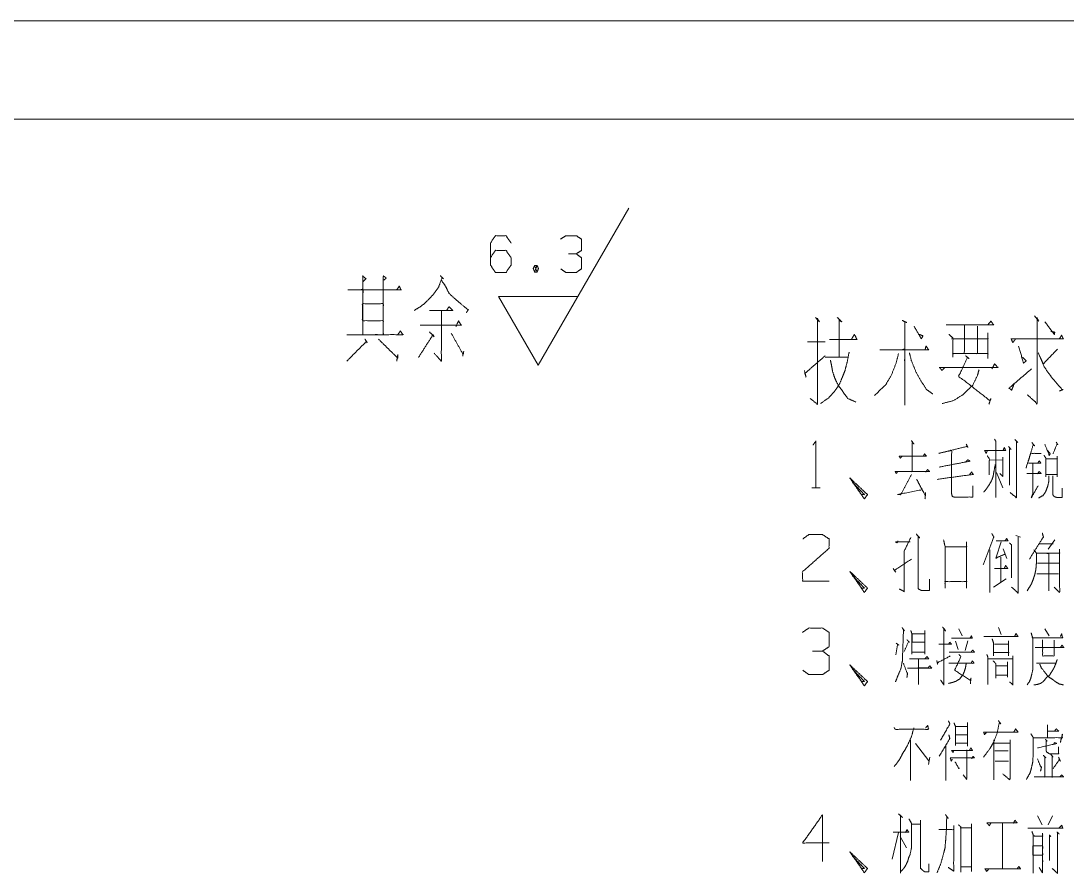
# Model space of a CAD drawing. Header units: millimetres. Extents: x 2210 to 79821, y -19430 to 2344.
# Drawn here: x 8988.1 to 9041.4, y 1746.3 to 1789.8 of the extents above; entities that cross this region are included whole.
import ezdxf

# ---------------------------------------------------------------- set-up
doc = ezdxf.new("R2010")
doc.units = ezdxf.units.MM
doc.layers.add('101', color=7, linetype='Continuous', true_color=0xffffff)

msp = doc.modelspace()

# ---------------------------------------------------------------- linework, layer by layer
at = {"layer": '101', "color": 133, "linetype": 'Continuous', "lineweight": 18}
for p, q in [((9089.207, 1789.822), (8669.207, 1789.822)), ((9084.207, 1784.822), (8694.207, 1784.822))]:
    msp.add_line(p, q, dxfattribs=at)
at = {"layer": '101', "color": 43, "linetype": 'Continuous', "lineweight": 18}
for p, q in [((9014.471, 1772.273), (9019.087, 1780.273)), ((9014.291, 1777.363), (9014.416, 1777.028)), ((9014.471, 1772.273), (9012.452, 1775.773)), ((9012.452, 1775.773), (9016.491, 1775.773))]:
    msp.add_line(p, q, dxfattribs=at)
at = {"layer": '101', "color": 72, "linetype": 'Continuous', "lineweight": 18}
for p, q in [((9028.203, 1773.475), (9029.105, 1773.475)), ((9029.105, 1772.688), (9030.245, 1772.688)), ((9038.776, 1768.488), (9038.918, 1768.338)), ((9038.44, 1768.138), (9038.582, 1767.988)), ((9038.493, 1768.038), (9038.493, 1766.163)), ((9037.486, 1767.438), (9038.158, 1767.463)), ((9037.839, 1766.813), (9038.158, 1766.038)), ((9028.415, 1766.038), (9028.84, 1766.038)), ((9038.812, 1763.6), (9039.059, 1763.525)), ((9040.028, 1763.175), (9040.717, 1763.175)), ((9040.805, 1763.375), (9040.469, 1762.9)), ((9037.486, 1762.875), (9037.486, 1760.7)), ((9038.052, 1762.5), (9038.052, 1761.225)), ((9038.175, 1762.925), (9038.352, 1762.425)), ((9039.921, 1762.2), (9041.017, 1762.2)), ((9037.68, 1760.975), (9038.334, 1761.4)), ((9039.886, 1761.65), (9041, 1761.65)), ((9035.916, 1758.838), (9036.076, 1758.488)), ((9037.928, 1758.913), (9038.069, 1758.563)), ((9040.293, 1758.838), (9040.522, 1758.488)), ((9035.74, 1758.213), (9035.881, 1757.788)), ((9036.376, 1758.238), (9036.235, 1757.738)), ((9038.44, 1758.238), (9038.44, 1757.463)), ((9037.68, 1757.638), (9038.476, 1757.638)), ((9037.733, 1758.063), (9038.44, 1758.063)), ((9037.433, 1757.313), (9038.67, 1757.313)), ((9038.387, 1757.163), (9038.387, 1756.388)), ((9039.868, 1757.088), (9040.876, 1757.088)), ((9037.804, 1756.963), (9038.352, 1756.963)), ((9037.804, 1756.488), (9038.352, 1756.488)), ((9035.775, 1753.875), (9036.358, 1753.875)), ((9036.358, 1754.075), (9036.358, 1752.875)), ((9035.775, 1753.45), (9036.358, 1753.45)), ((9033.446, 1753.175), (9033.446, 1751.125)), ((9033.711, 1753), (9034.382, 1752.125)), ((9035.245, 1752.875), (9035.245, 1751.125)), ((9035.775, 1753.025), (9036.358, 1753.025)), ((9034.435, 1752.3), (9034.365, 1751.925)), ((9036.323, 1752.675), (9036.323, 1751.225)), ((9037.751, 1752.625), (9038.423, 1752.625)), ((9037.769, 1752.1), (9038.44, 1752.1)), ((9036.323, 1751.175), (9036.129, 1751.4)), ((9039.921, 1749.313), (9040.169, 1748.863)), ((9040.681, 1749.313), (9040.469, 1748.863)), ((9038.14, 1748.963), (9038.14, 1746.613)), ((9038.14, 1748.938), (9038.14, 1746.613)), ((9032.845, 1748.463), (9032.509, 1747.113)), ((9032.915, 1748.263), (9033.251, 1747.688)), ((9040.01, 1746.688), (9040.187, 1746.413))]:
    msp.add_line(p, q, dxfattribs=at)
at = {"layer": '101', "color": 43, "linetype": 'Continuous', "lineweight": 18}
for points, knots in [([(9012.039, 1777.756), (9012.29, 1778.13), (9012.833, 1778.13), (9013.097, 1777.756), (9013.097, 1777.382), (9012.833, 1777.008), (9012.29, 1777.008), (9012.039, 1777.382), (9012.039, 1778.504), (9012.29, 1778.878), (9012.833, 1778.878), (9013.097, 1778.504)], [0, 0, 0.076963, 0.169763, 0.248074, 0.312018, 0.39033, 0.48313, 0.560092, 0.751926, 0.828889, 0.921689, 1, 1]), ([(9016.418, 1777.953), (9016.682, 1778.13), (9016.682, 1778.701), (9016.418, 1778.878), (9015.875, 1778.878), (9015.61, 1778.701)], [0, 0, 0.153872, 0.429849, 0.583721, 0.846128, 1, 1]), ([(9015.624, 1777.186), (9015.875, 1777.008), (9016.418, 1777.008), (9016.682, 1777.186), (9016.682, 1777.756), (9016.418, 1777.953), (9016.014, 1777.953)], [0, 0, 0.12412, 0.343693, 0.472448, 0.703377, 0.836727, 1, 1]), ([(9014.291, 1777.028), (9014.416, 1777.028), (9014.486, 1777.205), (9014.416, 1777.363), (9014.291, 1777.363), (9014.221, 1777.205), (9014.291, 1777.028), (9014.416, 1777.363)], [0, 0, 0.093983, 0.236792, 0.365957, 0.45994, 0.589105, 0.731914, 1, 1])]:
    msp.add_open_spline(points, degree=1, knots=knots, dxfattribs=at)
at = {"layer": '101', "color": 72, "linetype": 'Continuous', "lineweight": 18}
for points, knots in [([(9005.511, 1776.835), (9005.697, 1776.685), (9005.538, 1776.535), (9005.538, 1776.835), (9005.538, 1773.835), (9005.538, 1776.123), (9004.769, 1776.123), (9007.5, 1776.123), (9006.572, 1776.123), (9006.572, 1776.798), (9006.572, 1773.835), (9006.572, 1775.41), (9005.511, 1775.41), (9005.511, 1774.548), (9006.572, 1774.548), (9006.572, 1773.835), (9004.716, 1773.835), (9007.579, 1773.835), (9007.447, 1774.023), (9007.314, 1773.835)], [0, 0, 0.009717, 0.01862, 0.030836, 0.152989, 0.24613, 0.277436, 0.388627, 0.426411, 0.453896, 0.574522, 0.638652, 0.681834, 0.716953, 0.760134, 0.789145, 0.864711, 0.9813, 0.99065, 1, 1]), ([(9006.598, 1776.61), (9006.731, 1776.723), (9006.572, 1776.835)], [0, 0, 0.471535, 1, 1]), ([(9009.483, 1776.835), (9009.642, 1776.685), (9009.562, 1776.723), (9009.403, 1776.273), (9009.138, 1775.898), (9008.82, 1775.56), (9008.528, 1775.298), (9008.157, 1775.073)], [0, 0, 0.086309, 0.12102, 0.309421, 0.490705, 0.673783, 0.828666, 1, 1]), ([(9007.261, 1776.123), (9007.394, 1776.31), (9007.473, 1776.123)], [0, 0, 0.529971, 1, 1]), ([(9009.536, 1776.61), (9009.748, 1776.31), (9009.933, 1775.935), (9010.305, 1775.598), (9010.755, 1775.223), (9010.888, 1775.11), (9010.914, 1775.11), (9010.808, 1774.96)], [0, 0, 0.16272, 0.348027, 0.570218, 0.82989, 0.906889, 0.918635, 1, 1]), ([(9008.926, 1775.073), (9010.119, 1775.073), (9009.933, 1775.26), (9009.801, 1775.073)], [0, 0, 0.707431, 0.863851, 1, 1]), ([(9009.536, 1775.073), (9009.536, 1772.485), (9009.165, 1772.898)], [0, 0, 0.823415, 1, 1]), ([(9028.601, 1774.713), (9028.813, 1774.488), (9028.707, 1774.638), (9028.707, 1770.288), (9028.336, 1770.588)], [0, 0, 0.058118, 0.092645, 0.910296, 1, 1]), ([(9029.714, 1774.713), (9029.953, 1774.488), (9029.821, 1774.563), (9029.821, 1772.725)], [0, 0, 0.141501, 0.207218, 1, 1]), ([(9039.773, 1774.788), (9039.985, 1774.525), (9039.906, 1774.675), (9039.906, 1770.325), (9039.402, 1770.775)], [0, 0, 0.060995, 0.091676, 0.877913, 1, 1]), ([(9008.449, 1774.323), (9010.543, 1774.323), (9010.411, 1774.548), (9010.278, 1774.248)], [0, 0, 0.780475, 0.877786, 1, 1]), ([(9033.023, 1774.563), (9033.262, 1774.45), (9033.156, 1774.488), (9033.156, 1770.25), (9033.156, 1773.063), (9031.883, 1773.063), (9034.375, 1773.063), (9034.243, 1773.25), (9034.19, 1773.063)], [0, 0, 0.022712, 0.032396, 0.397209, 0.639341, 0.748901, 0.963455, 0.983225, 1, 1]), ([(9033.633, 1774.263), (9034.004, 1773.625), (9034.084, 1773.775), (9033.898, 1773.85)], [0, 0, 0.665982, 0.819253, 1, 1]), ([(9035.271, 1774.338), (9037.684, 1774.338), (9037.551, 1774.525), (9037.392, 1774.338)], [0, 0, 0.835357, 0.914861, 1, 1]), ([(9035.404, 1773.85), (9035.616, 1773.663), (9035.616, 1772.688), (9035.616, 1772.875), (9037.392, 1772.875), (9037.392, 1772.613), (9037.392, 1773.925), (9037.392, 1773.625), (9035.536, 1773.625), (9036.199, 1773.625), (9036.199, 1774.3), (9036.199, 1772.875), (9036.862, 1772.875), (9036.862, 1774.263)], [0, 0, 0.024062, 0.106929, 0.122865, 0.273839, 0.296149, 0.407699, 0.433196, 0.59093, 0.647263, 0.704632, 0.825745, 0.882076, 1, 1]), ([(9040.303, 1774.488), (9040.781, 1773.85), (9040.807, 1773.963), (9040.595, 1774)], [0, 0, 0.706429, 0.808949, 1, 1]), ([(9005.644, 1773.61), (9005.75, 1773.423), (9005.723, 1773.498), (9004.716, 1772.485)], [0, 0, 0.125001, 0.171159, 1, 1]), ([(9006.333, 1773.61), (9007.314, 1772.635), (9007.314, 1772.823), (9007.261, 1772.485)], [0, 0, 0.723289, 0.821343, 1, 1]), ([(9008.926, 1773.985), (9009.165, 1773.723), (9009.112, 1773.835), (9008.369, 1772.673)], [0, 0, 0.190889, 0.257814, 1, 1]), ([(9010.039, 1773.91), (9010.649, 1772.823), (9010.676, 1772.973), (9010.623, 1772.748)], [0, 0, 0.764772, 0.858208, 1, 1]), ([(9029.317, 1773.588), (9030.722, 1773.588), (9030.589, 1773.85), (9030.457, 1773.625)], [0, 0, 0.716779, 0.866796, 1, 1]), ([(9038.792, 1773.588), (9038.66, 1773.438), (9038.58, 1773.625), (9041.231, 1773.625), (9041.152, 1773.813), (9041.046, 1773.625)], [0, 0, 0.057621, 0.116247, 0.879381, 0.938001, 1, 1]), ([(9038.951, 1773.25), (9039.216, 1772.388), (9039.349, 1772.5), (9039.163, 1772.688)], [0, 0, 0.673372, 0.803126, 1, 1]), ([(9040.94, 1773.1), (9040.224, 1772.35), (9039.959, 1772.913), (9040.224, 1772.275), (9040.462, 1771.9), (9040.727, 1771.563), (9041.178, 1771.038), (9041.231, 1771.038), (9041.046, 1770.963)], [0, 0, 0.248761, 0.397959, 0.563616, 0.670259, 0.773234, 0.939247, 0.951973, 1, 1]), ([(9028.044, 1772.013), (9028.124, 1771.675), (9028.071, 1771.863), (9029.105, 1772.763)], [0, 0, 0.18131, 0.283188, 1, 1]), ([(9030.324, 1772.95), (9030.218, 1772.425), (9030.112, 1772.013), (9029.98, 1771.675), (9029.821, 1771.3), (9029.555, 1770.925), (9029.29, 1770.625), (9028.866, 1770.325)], [0, 0, 0.172181, 0.309103, 0.425669, 0.556623, 0.704265, 0.83297, 1, 1]), ([(9029.37, 1772.538), (9029.423, 1772.275), (9029.476, 1771.975), (9029.582, 1771.638), (9029.741, 1771.3), (9030.245, 1770.588), (9030.669, 1770.4)], [0, 0, 0.101612, 0.217192, 0.351416, 0.492972, 0.824039, 1, 1]), ([(9032.838, 1772.875), (9032.705, 1772.35), (9032.466, 1771.75), (9032.201, 1771.3), (9031.618, 1770.738)], [0, 0, 0.214888, 0.471139, 0.678414, 1, 1]), ([(9033.394, 1772.913), (9033.5, 1772.5), (9033.712, 1771.975), (9033.978, 1771.488), (9034.269, 1771.038), (9034.587, 1770.813)], [0, 0, 0.172233, 0.401194, 0.62559, 0.842437, 1, 1]), ([(9036.252, 1772.763), (9036.438, 1772.613), (9036.358, 1772.688), (9035.908, 1771.713), (9037.498, 1770.475), (9037.551, 1770.588), (9037.445, 1770.288)], [0, 0, 0.061508, 0.089682, 0.366514, 0.885941, 0.917993, 1, 1]), ([(9035.192, 1772.163), (9035.059, 1772.013), (9034.927, 1772.163), (9037.896, 1772.163), (9037.737, 1772.35), (9037.604, 1772.088)], [0, 0, 0.051205, 0.102403, 0.861887, 0.924779, 1, 1]), ([(9036.942, 1772.05), (9036.862, 1771.75), (9036.623, 1771.263), (9036.12, 1770.775), (9035.642, 1770.475), (9035.059, 1770.325)], [0, 0, 0.114099, 0.313631, 0.571351, 0.778587, 1, 1]), ([(9038.739, 1771.338), (9038.606, 1771), (9038.474, 1771.113), (9039.614, 1772.088)], [0, 0, 0.178053, 0.26342, 1, 1]), ([(9028.486, 1768.213), (9028.627, 1768.413), (9028.627, 1766.038)], [0, 0, 0.093484, 1, 1]), ([(9033.499, 1768.438), (9033.622, 1768.263), (9033.534, 1768.338), (9033.534, 1766.863), (9032.668, 1766.863), (9034.418, 1766.863), (9034.329, 1766.963), (9034.223, 1766.838)], [0, 0, 0.045422, 0.069988, 0.382589, 0.566135, 0.936978, 0.965255, 1, 1]), ([(9037.733, 1768.513), (9037.804, 1768.388), (9037.804, 1765.538)], [0, 0, 0.047969, 1, 1]), ([(9038.847, 1768.388), (9038.847, 1765.538), (9038.529, 1765.788)], [0, 0, 0.875677, 1, 1]), ([(9039.639, 1768.338), (9039.78, 1768.163), (9039.709, 1768.238), (9039.338, 1767.038), (9039.586, 1767.788), (9040.116, 1767.788)], [0, 0, 0.077468, 0.112956, 0.545474, 0.817417, 1, 1]), ([(9040.876, 1768.363), (9040.964, 1768.213), (9040.929, 1768.288), (9040.717, 1767.763)], [0, 0, 0.211477, 0.312188, 1, 1]), ([(9033.021, 1767.638), (9032.933, 1767.538), (9032.88, 1767.638), (9034.259, 1767.638), (9034.17, 1767.763), (9034.1, 1767.638)], [0, 0, 0.069442, 0.12834, 0.845645, 0.925285, 1, 1]), ([(9036.288, 1768.263), (9036.376, 1768.088), (9036.323, 1768.138), (9034.891, 1767.788), (9035.545, 1767.938), (9035.545, 1765.738), (9035.581, 1765.588), (9035.669, 1765.563), (9036.623, 1765.563), (9036.623, 1766.138)], [0, 0, 0.030685, 0.042089, 0.27277, 0.377785, 0.722121, 0.746239, 0.760616, 0.910001, 1, 1]), ([(9037.362, 1767.913), (9037.309, 1767.788), (9037.221, 1767.938), (9038.299, 1767.938), (9038.228, 1768.088), (9038.175, 1767.938)], [0, 0, 0.079257, 0.180898, 0.81031, 0.907117, 1, 1]), ([(9040.293, 1768.263), (9040.522, 1767.688), (9040.575, 1767.763), (9040.434, 1767.938)], [0, 0, 0.661495, 0.759638, 1, 1]), ([(9034.909, 1767.088), (9036.482, 1767.388), (9036.376, 1767.463), (9036.252, 1767.338)], [0, 0, 0.83968, 0.90778, 1, 1]), ([(9037.769, 1767.213), (9037.698, 1766.838), (9037.663, 1766.613), (9037.592, 1766.413), (9037.415, 1766.113), (9037.327, 1765.988), (9037.185, 1765.813)], [0, 0, 0.246558, 0.393716, 0.530763, 0.755733, 0.854644, 1, 1]), ([(9037.362, 1767.663), (9037.468, 1767.513), (9037.468, 1766.688)], [0, 0, 0.182136, 1, 1]), ([(9038.158, 1767.588), (9038.158, 1766.613), (9037.999, 1766.763)], [0, 0, 0.816823, 1, 1]), ([(9039.462, 1767.288), (9040.098, 1767.288), (9040.01, 1767.413), (9039.939, 1767.288)], [0, 0, 0.681995, 0.846082, 1, 1]), ([(9039.692, 1767.263), (9039.692, 1765.738), (9039.603, 1765.513), (9039.957, 1766.138)], [0, 0, 0.613734, 0.71102, 1, 1]), ([(9040.257, 1767.688), (9040.346, 1767.538), (9040.346, 1766.588), (9040.346, 1766.713), (9040.929, 1766.713), (9040.929, 1766.588), (9040.929, 1767.638), (9040.929, 1767.513), (9040.328, 1767.513)], [0, 0, 0.046633, 0.3011, 0.334582, 0.490809, 0.524291, 0.805546, 0.839033, 1, 1]), ([(9032.792, 1766.838), (9032.721, 1766.763), (9032.668, 1766.863)], [0, 0, 0.476669, 1, 1]), ([(9033.499, 1766.713), (9032.951, 1765.688), (9032.792, 1765.688), (9034.047, 1765.938), (9033.764, 1766.463), (9034.206, 1765.638), (9034.223, 1765.788), (9034.188, 1765.463)], [0, 0, 0.252061, 0.286553, 0.564056, 0.693382, 0.896348, 0.9291, 1, 1]), ([(9034.803, 1766.463), (9036.641, 1766.713), (9036.57, 1766.838), (9036.464, 1766.713)], [0, 0, 0.857805, 0.924206, 1, 1]), ([(9039.374, 1766.763), (9040.116, 1766.763), (9040.01, 1766.863), (9039.921, 1766.738)], [0, 0, 0.712975, 0.85297, 1, 1]), ([(9030.497, 1766.313), (9031.098, 1765.688), (9030.957, 1765.688), (9030.356, 1766.538), (9031.098, 1765.463), (9031.257, 1765.688), (9030.356, 1766.538)], [0, 0, 0.178025, 0.207063, 0.420794, 0.68903, 0.745611, 1, 1]), ([(9040.505, 1766.638), (9040.505, 1766.363), (9040.434, 1766.088), (9040.328, 1765.813), (9040.204, 1765.638), (9039.974, 1765.513)], [0, 0, 0.206832, 0.420389, 0.642066, 0.803261, 1, 1]), ([(9040.699, 1766.638), (9040.699, 1765.688), (9040.77, 1765.588), (9040.911, 1765.538), (9041.176, 1765.538), (9041.176, 1766.013)], [0, 0, 0.484055, 0.546457, 0.62289, 0.757978, 1, 1]), ([(9027.956, 1763.425), (9028.274, 1763.65), (9028.963, 1763.65), (9029.299, 1763.425), (9029.299, 1762.95), (9027.938, 1761.75), (9027.956, 1761.275), (9029.299, 1761.275)], [0, 0, 0.069688, 0.19298, 0.265275, 0.350226, 0.674743, 0.759753, 1, 1]), ([(9033.463, 1763.5), (9033.127, 1762.8), (9033.127, 1760.75), (9032.88, 1760.875)], [0, 0, 0.250154, 0.910669, 1, 1]), ([(9033.746, 1763.675), (9033.923, 1763.475), (9033.834, 1763.525), (9033.834, 1761), (9033.852, 1760.875), (9034.011, 1760.8), (9034.418, 1760.8), (9034.418, 1761.375)], [0, 0, 0.063897, 0.088209, 0.692695, 0.722917, 0.765023, 0.862341, 1, 1]), ([(9037.15, 1762.1), (9037.698, 1763.525), (9037.61, 1763.675), (9037.592, 1763.7)], [0, 0, 0.881757, 0.982315, 1, 1]), ([(9038.935, 1763.525), (9038.935, 1760.675), (9038.599, 1760.975)], [0, 0, 0.863559, 1, 1]), ([(9040.169, 1763.725), (9040.222, 1763.525), (9039.515, 1762.4)], [0, 0, 0.134747, 1, 1]), ([(9032.809, 1763.325), (9032.774, 1763.225), (9032.686, 1763.275), (9033.428, 1763.275)], [0, 0, 0.111652, 0.218549, 1, 1]), ([(9035.139, 1763.375), (9035.209, 1763.05), (9035.209, 1760.925), (9035.209, 1761.25), (9036.305, 1761.25), (9036.305, 1760.925), (9036.305, 1763.275), (9036.305, 1763.025), (9035.227, 1763.025)], [0, 0, 0.0422, 0.311814, 0.353047, 0.492088, 0.533321, 0.831483, 0.863204, 1, 1]), ([(9038.069, 1763.275), (9037.804, 1762.45), (9038.264, 1762.65)], [0, 0, 0.633571, 1, 1]), ([(9037.822, 1763.325), (9038.423, 1763.325), (9038.352, 1763.45), (9038.264, 1763.325)], [0, 0, 0.669488, 0.829459, 1, 1]), ([(9038.493, 1763.225), (9038.599, 1763.125), (9038.599, 1761.45)], [0, 0, 0.080053, 1, 1]), ([(9039.886, 1762.7), (9041.053, 1762.7), (9041.053, 1762.9), (9041.053, 1760.7), (9040.77, 1760.975)], [0, 0, 0.294508, 0.345002, 0.900412, 1, 1]), ([(9039.745, 1762.875), (9039.868, 1762.7), (9039.868, 1762.2), (9039.851, 1761.975), (9039.833, 1761.825), (9039.78, 1761.6), (9039.709, 1761.375), (9039.621, 1761.15), (9039.533, 1761), (9039.391, 1760.775)], [0, 0, 0.095702, 0.318952, 0.419724, 0.487155, 0.59037, 0.695674, 0.80361, 0.88134, 1, 1]), ([(9040.416, 1762.675), (9040.505, 1762.7), (9040.505, 1760.775)], [0, 0, 0.045524, 1, 1]), ([(9032.562, 1761.925), (9032.703, 1761.725), (9032.633, 1761.825), (9033.499, 1762.4)], [0, 0, 0.174079, 0.261125, 1, 1]), ([(9037.733, 1761.925), (9038.405, 1761.925), (9038.299, 1762.075), (9038.228, 1761.925)], [0, 0, 0.657711, 0.837607, 1, 1]), ([(9030.497, 1761.55), (9031.098, 1760.925), (9030.957, 1760.925), (9030.356, 1761.775), (9031.098, 1760.7), (9031.257, 1760.925), (9030.356, 1761.775)], [0, 0, 0.178025, 0.207063, 0.420794, 0.68903, 0.745611, 1, 1]), ([(9028.963, 1757.713), (9029.299, 1757.938), (9029.299, 1758.663), (9028.963, 1758.888), (9028.274, 1758.888), (9027.938, 1758.663)], [0, 0, 0.15387, 0.429847, 0.583718, 0.84613, 1, 1]), ([(9033.021, 1758.913), (9033.145, 1758.738), (9033.092, 1758.813), (9033.039, 1757.238), (9032.968, 1756.838), (9032.809, 1756.463), (9032.686, 1756.138)], [0, 0, 0.070416, 0.10059, 0.618408, 0.751879, 0.88573, 1, 1]), ([(9033.463, 1758.763), (9033.516, 1758.613), (9033.516, 1757.563), (9033.516, 1757.663), (9034.188, 1757.663), (9034.188, 1757.563), (9034.188, 1758.763), (9034.188, 1758.588), (9033.534, 1758.588), (9033.534, 1758.163), (9034.17, 1758.163)], [0, 0, 0.030766, 0.233823, 0.253158, 0.383042, 0.402378, 0.63444, 0.668282, 0.794752, 0.876943, 1, 1]), ([(9035.086, 1758.938), (9035.245, 1758.738), (9035.156, 1758.813), (9035.156, 1755.988), (9034.98, 1756.238)], [0, 0, 0.072957, 0.10605, 0.912582, 1, 1]), ([(9033.269, 1758.288), (9033.393, 1758.163), (9033.357, 1758.213), (9033.127, 1757.688)], [0, 0, 0.2171, 0.292679, 1, 1]), ([(9034.891, 1758.063), (9035.545, 1758.063), (9035.457, 1758.163), (9035.386, 1758.063)], [0, 0, 0.718752, 0.86542, 1, 1]), ([(9035.545, 1758.363), (9036.606, 1758.363), (9036.553, 1758.488), (9036.482, 1758.363)], [0, 0, 0.791481, 0.892809, 1, 1]), ([(9037.185, 1758.463), (9038.918, 1758.463), (9038.829, 1758.613), (9038.759, 1758.463)], [0, 0, 0.835944, 0.91997, 1, 1]), ([(9037.61, 1758.338), (9037.68, 1758.138), (9037.68, 1757.463)], [0, 0, 0.239124, 1, 1]), ([(9039.692, 1758.388), (9039.692, 1756.838), (9039.674, 1756.713), (9039.586, 1756.338), (9039.515, 1756.163), (9039.391, 1755.988)], [0, 0, 0.628903, 0.680134, 0.836453, 0.913032, 1, 1]), ([(9039.603, 1758.638), (9039.674, 1758.388), (9041.194, 1758.388), (9041.159, 1758.588), (9041.088, 1758.463)], [0, 0, 0.122176, 0.836962, 0.932472, 1, 1]), ([(9040.187, 1758.288), (9040.187, 1757.463), (9040.77, 1757.463), (9040.77, 1758.263)], [0, 0, 0.373603, 0.637723, 1, 1]), ([(9027.956, 1756.738), (9028.274, 1756.513), (9028.963, 1756.513), (9029.299, 1756.738), (9029.299, 1757.463), (9028.963, 1757.713), (9028.451, 1757.713)], [0, 0, 0.124112, 0.343692, 0.472447, 0.703378, 0.836728, 1, 1]), ([(9032.721, 1758.113), (9032.862, 1758.013), (9032.792, 1758.063), (9032.703, 1757.513)], [0, 0, 0.212047, 0.31805, 1, 1]), ([(9035.422, 1757.663), (9036.712, 1757.663), (9036.623, 1757.763), (9036.535, 1757.663)], [0, 0, 0.828595, 0.914289, 1, 1]), ([(9039.798, 1757.888), (9041.265, 1757.888), (9041.176, 1758.013), (9041.088, 1757.888)], [0, 0, 0.827316, 0.913658, 1, 1]), ([(9033.092, 1757.088), (9033.304, 1756.513), (9033.304, 1756.613), (9033.269, 1756.363)], [0, 0, 0.63485, 0.738443, 1, 1]), ([(9033.304, 1756.838), (9034.524, 1756.838), (9034.435, 1756.963), (9034.347, 1756.863), (9033.852, 1756.863), (9033.852, 1757.338), (9033.852, 1756.013)], [0, 0, 0.320853, 0.361123, 0.396236, 0.526437, 0.651407, 1, 1]), ([(9033.393, 1757.313), (9034.382, 1757.313), (9034.294, 1757.438), (9034.206, 1757.338)], [0, 0, 0.775514, 0.895461, 1, 1]), ([(9034.785, 1757.238), (9034.838, 1757.038), (9034.821, 1757.113), (9035.475, 1757.463)], [0, 0, 0.201724, 0.276855, 1, 1]), ([(9035.404, 1757.088), (9036.694, 1757.088), (9036.606, 1757.213), (9036.553, 1757.113)], [0, 0, 0.828948, 0.927299, 1, 1]), ([(9035.916, 1757.538), (9036.022, 1757.438), (9035.704, 1756.738), (9036.5, 1756.213), (9036.535, 1756.338), (9036.5, 1756.038)], [0, 0, 0.063382, 0.397729, 0.812145, 0.868638, 1, 1]), ([(9037.345, 1757.538), (9037.398, 1757.388), (9037.398, 1756.013)], [0, 0, 0.103694, 1, 1]), ([(9037.663, 1757.213), (9037.804, 1757.063), (9037.804, 1756.338)], [0, 0, 0.221393, 1, 1]), ([(9038.67, 1757.463), (9038.67, 1755.988), (9038.511, 1756.138)], [0, 0, 0.8709, 1, 1]), ([(9040.929, 1757.288), (9040.841, 1757.038), (9040.77, 1756.863), (9040.664, 1756.688), (9040.54, 1756.488), (9040.381, 1756.363), (9040.222, 1756.163), (9040.081, 1756.063), (9039.921, 1756.013), (9039.745, 1755.988)], [0, 0, 0.141797, 0.242734, 0.352155, 0.477924, 0.586095, 0.722748, 0.815375, 0.904527, 1, 1]), ([(9030.497, 1756.788), (9031.098, 1756.163), (9030.957, 1756.163), (9030.356, 1757.013), (9031.098, 1755.938), (9031.257, 1756.163), (9030.356, 1757.013)], [0, 0, 0.178025, 0.207063, 0.420794, 0.68903, 0.745611, 1, 1]), ([(9036.288, 1757.063), (9036.252, 1756.863), (9036.199, 1756.688), (9036.129, 1756.513), (9035.952, 1756.288), (9035.74, 1756.163), (9035.581, 1756.113), (9035.386, 1756.063)], [0, 0, 0.137746, 0.261751, 0.389751, 0.583806, 0.750759, 0.86385, 1, 1]), ([(9040.045, 1757.038), (9040.116, 1756.863), (9040.469, 1756.413), (9040.699, 1756.263), (9040.858, 1756.138), (9041.035, 1756.038), (9041.247, 1755.988)], [0, 0, 0.113786, 0.458784, 0.624218, 0.746189, 0.868635, 1, 1]), ([(9032.615, 1753.825), (9032.668, 1753.725), (9034.365, 1753.725), (9034.329, 1753.925), (9034.223, 1753.8)], [0, 0, 0.051997, 0.831401, 0.924696, 1, 1]), ([(9035.386, 1754.15), (9035.457, 1754), (9034.98, 1753.175)], [0, 0, 0.148204, 1, 1]), ([(9035.669, 1754.05), (9035.74, 1753.875), (9035.74, 1752.9)], [0, 0, 0.16218, 1, 1]), ([(9037.928, 1754.175), (9038.052, 1754), (9037.981, 1754.075), (9037.857, 1753.5), (9037.68, 1753.05), (9037.521, 1752.775), (9037.168, 1752.3)], [0, 0, 0.093222, 0.13806, 0.393922, 0.60423, 0.742432, 1, 1]), ([(9040.434, 1753.95), (9040.434, 1753.3), (9040.434, 1753.625), (9041.017, 1753.625), (9040.876, 1753.75), (9040.805, 1753.65)], [0, 0, 0.347689, 0.521527, 0.833535, 0.93449, 1, 1]), ([(9033.622, 1753.725), (9033.622, 1753.8), (9033.499, 1753.35), (9033.304, 1752.925), (9033.18, 1752.7), (9033.039, 1752.475), (9032.915, 1752.225), (9032.756, 1752), (9032.615, 1751.825)], [0, 0, 0.032458, 0.234398, 0.436628, 0.547735, 0.662718, 0.783421, 0.902653, 1, 1]), ([(9035.404, 1753.45), (9035.457, 1753.25), (9034.909, 1752.35)], [0, 0, 0.164133, 1, 1]), ([(9037.327, 1753.575), (9037.221, 1753.45), (9037.185, 1753.575), (9038.935, 1753.575), (9038.812, 1753.75), (9038.723, 1753.6)], [0, 0, 0.067404, 0.120822, 0.840297, 0.928411, 1, 1]), ([(9039.586, 1753.5), (9039.709, 1753.3), (9039.692, 1752.1), (9039.603, 1751.7), (9039.533, 1751.475), (9039.356, 1751.175)], [0, 0, 0.096817, 0.590901, 0.759548, 0.856642, 1, 1]), ([(9039.709, 1753.3), (9041.176, 1753.3), (9041.194, 1753.475), (9041.088, 1753.05)], [0, 0, 0.704981, 0.789502, 1, 1]), ([(9037.698, 1751.15), (9037.698, 1753.175), (9037.698, 1753.025), (9038.529, 1753.025), (9038.529, 1753.175), (9038.529, 1751.25), (9038.511, 1751.15), (9038.158, 1751.45)], [0, 0, 0.358671, 0.385236, 0.532373, 0.558939, 0.899896, 0.917885, 1, 1]), ([(9039.921, 1752.775), (9040.911, 1753), (9040.788, 1753.05), (9040.752, 1752.975)], [0, 0, 0.824297, 0.932674, 1, 1]), ([(9040.328, 1753.225), (9040.416, 1753.125), (9040.363, 1753.15), (9040.363, 1752.675), (9040.381, 1752.575), (9040.54, 1752.475), (9041, 1752.475), (9041, 1752.825)], [0, 0, 0.075573, 0.108777, 0.377742, 0.435236, 0.541612, 0.801823, 1, 1]), ([(9035.581, 1752.2), (9035.528, 1752.1), (9035.475, 1752.275), (9036.712, 1752.275), (9036.641, 1752.35), (9036.57, 1752.225)], [0, 0, 0.063597, 0.166322, 0.861404, 0.919313, 1, 1]), ([(9035.651, 1752.65), (9035.616, 1752.55), (9035.545, 1752.65), (9036.606, 1752.65), (9036.535, 1752.775), (9036.464, 1752.675)], [0, 0, 0.068207, 0.14696, 0.828904, 0.921247, 1, 1]), ([(9040.222, 1752.4), (9040.346, 1752.275), (9040.293, 1752.325), (9040.293, 1751.3), (9039.762, 1751.3), (9041.265, 1751.3), (9041.159, 1751.4), (9041.053, 1751.3)], [0, 0, 0.048884, 0.069144, 0.354027, 0.501401, 0.918969, 0.959488, 1, 1]), ([(9040.593, 1752.45), (9040.717, 1752.325), (9040.664, 1752.35), (9040.664, 1751.275)], [0, 0, 0.134307, 0.179088, 1, 1]), ([(9041, 1752.3), (9041.088, 1752.1), (9041.035, 1752.175), (9040.717, 1751.725)], [0, 0, 0.25379, 0.36037, 1, 1]), ([(9035.722, 1752.075), (9035.916, 1751.725), (9035.952, 1751.75)], [0, 0, 0.902408, 1, 1]), ([(9039.921, 1752.225), (9040.116, 1751.75), (9040.134, 1751.825), (9040.081, 1751.6)], [0, 0, 0.624785, 0.718585, 1, 1]), ([(9029.299, 1747.938), (9027.956, 1747.938), (9028.963, 1749.363), (9028.963, 1746.988)], [0, 0, 0.24587, 0.565296, 1, 1]), ([(9032.845, 1749.413), (9033.039, 1749.238), (9032.933, 1749.338), (9032.933, 1746.388)], [0, 0, 0.077914, 0.121329, 1, 1]), ([(9033.375, 1749.163), (9033.499, 1748.938), (9033.499, 1747.688), (9033.428, 1747.338), (9033.357, 1747.188), (9033.304, 1746.988), (9033.216, 1746.813), (9033.11, 1746.638), (9032.968, 1746.488)], [0, 0, 0.090307, 0.529927, 0.655503, 0.713824, 0.78659, 0.855533, 0.927503, 1, 1]), ([(9033.516, 1748.888), (9033.958, 1748.888), (9033.958, 1749.088), (9033.958, 1746.638), (9034.082, 1746.538), (9034.17, 1746.463), (9034.382, 1746.463), (9034.382, 1746.863)], [0, 0, 0.111047, 0.161313, 0.777049, 0.817032, 0.846167, 0.899468, 1, 1]), ([(9035.227, 1749.388), (9035.369, 1749.188), (9035.298, 1749.288), (9035.28, 1748.613), (9035.245, 1748.113), (9035.209, 1747.688), (9035.121, 1747.338), (9034.997, 1746.888), (9034.803, 1746.413)], [0, 0, 0.07397, 0.110955, 0.314872, 0.466247, 0.595042, 0.704055, 0.844997, 1, 1]), ([(9037.557, 1748.963), (9037.468, 1748.813), (9037.345, 1748.963), (9038.882, 1748.963), (9038.776, 1749.088), (9038.688, 1748.938)], [0, 0, 0.077562, 0.164199, 0.849376, 0.92242, 1, 1]), ([(9032.562, 1748.488), (9033.357, 1748.488), (9033.269, 1748.613), (9033.198, 1748.463)], [0, 0, 0.71379, 0.851178, 1, 1]), ([(9034.891, 1748.613), (9035.651, 1748.613), (9035.651, 1748.813), (9035.651, 1746.513), (9035.369, 1746.688)], [0, 0, 0.211549, 0.267221, 0.907427, 1, 1]), ([(9035.899, 1748.863), (9036.022, 1748.738), (9036.022, 1746.463), (9036.022, 1746.713), (9036.553, 1746.713), (9036.553, 1746.488), (9036.553, 1748.888), (9036.553, 1748.713), (9035.987, 1748.713)], [0, 0, 0.026657, 0.371523, 0.409422, 0.489807, 0.523915, 0.887729, 0.914257, 1, 1]), ([(9039.427, 1748.688), (9041.212, 1748.688), (9041.159, 1748.838), (9041.035, 1748.713)], [0, 0, 0.842012, 0.917057, 1, 1]), ([(9039.639, 1748.513), (9039.709, 1748.338), (9039.709, 1746.388), (9039.709, 1748.288), (9040.187, 1748.288), (9040.187, 1748.413), (9040.187, 1746.413), (9040.187, 1747.788), (9039.692, 1747.788), (9039.692, 1747.313), (9040.169, 1747.313)], [0, 0, 0.019945, 0.226009, 0.426789, 0.477221, 0.49043, 0.701778, 0.847081, 0.899378, 0.949572, 1, 1]), ([(9040.522, 1748.338), (9040.611, 1748.263), (9040.54, 1748.288), (9040.54, 1747.038)], [0, 0, 0.080445, 0.132508, 1, 1]), ([(9040.911, 1748.488), (9041.035, 1748.388), (9040.947, 1748.463), (9040.947, 1746.388), (9040.664, 1746.638)], [0, 0, 0.05833, 0.100829, 0.861602, 1, 1]), ([(9030.497, 1747.263), (9031.098, 1746.638), (9030.957, 1746.638), (9030.356, 1747.488), (9031.098, 1746.413), (9031.257, 1746.638), (9030.356, 1747.488)], [0, 0, 0.178025, 0.207063, 0.420794, 0.68903, 0.745611, 1, 1]), ([(9037.433, 1746.588), (9037.327, 1746.488), (9037.256, 1746.613), (9039.059, 1746.613), (9038.971, 1746.738), (9038.882, 1746.613)], [0, 0, 0.060774, 0.120649, 0.872349, 0.936179, 1, 1])]:
    msp.add_open_spline(points, degree=1, knots=knots, dxfattribs=at)

doc.saveas('drawing.dxf')
